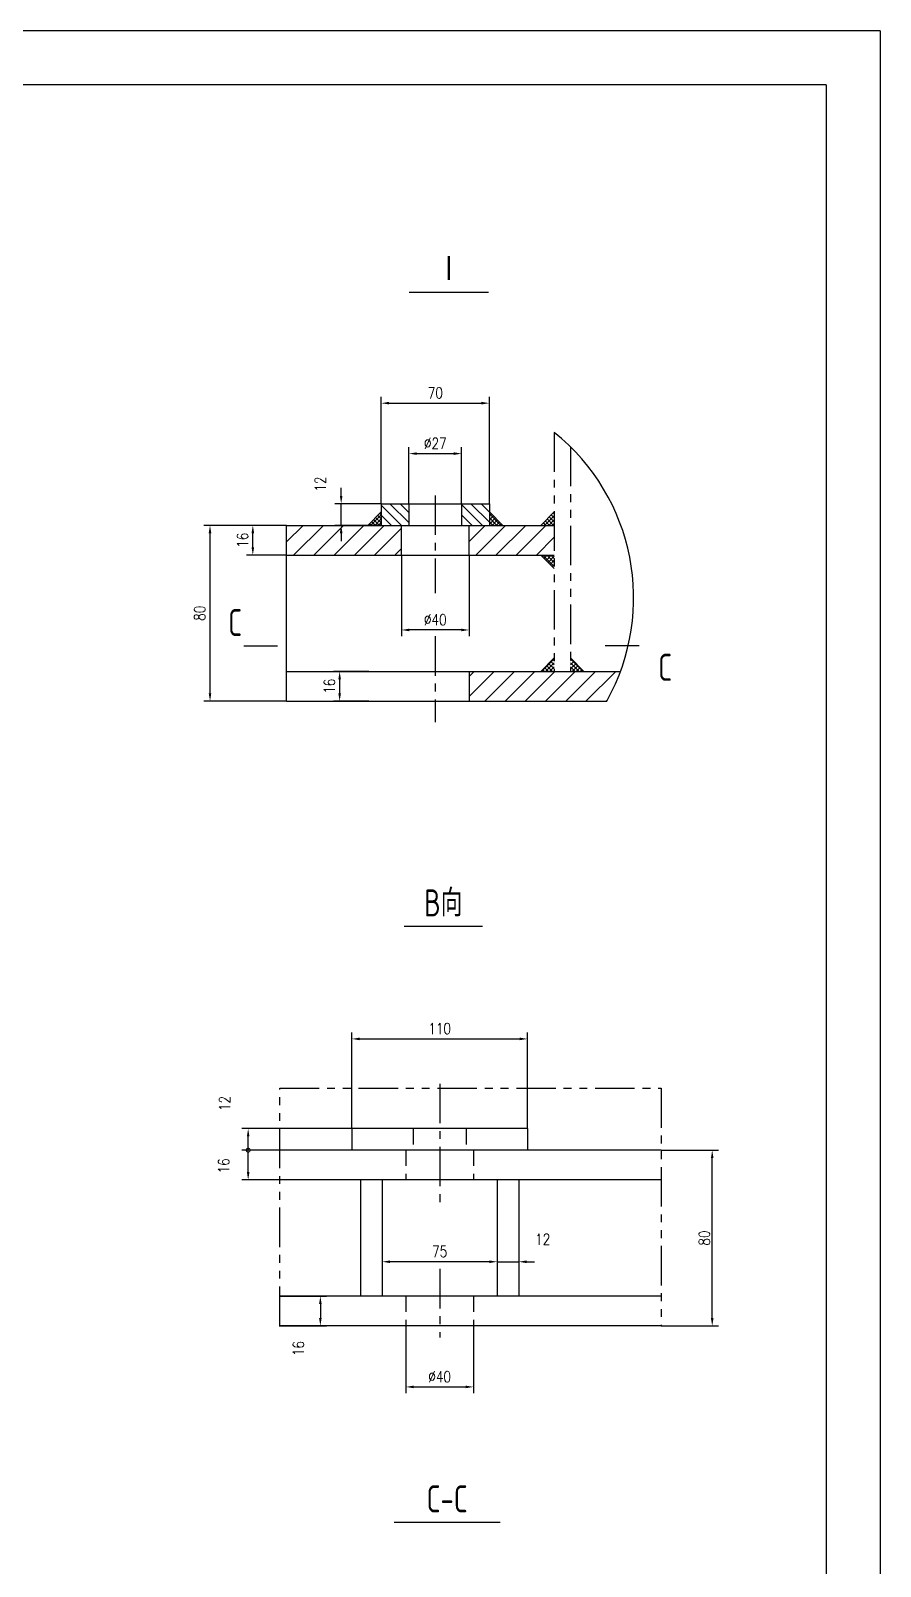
# Model space of a CAD drawing. Header units: millimetres. Extents: x 4477 to 9517, y -70 to 7058.
# Drawn here: x 7631 to 9517, y 3651 to 7058 of the extents above; entities that cross this region are included whole.
import ezdxf

# ---------------------------------------------------------------- set-up
doc = ezdxf.new("R2010")
doc.units = ezdxf.units.MM
doc.header["$LTSCALE"] = 70
for name, pattern in [('CENTER', [2, 1.25, -0.25, 0.25, -0.25]), ('DASHED', [0.75, 0.5, -0.25]), ('PHANTOM', [2.5, 1.25, -0.25, 0.25, -0.25, 0.25, -0.25])]:
    doc.linetypes.add(name, pattern=pattern)
for name, color, linetype in [('1轮廓实线层', 7, 'Continuous'), ('2细线层', 4, 'Continuous'), ('3中心线层', 1, 'CENTER'), ('4虚线层', 6, 'DASHED'), ('5剖面线层', 2, 'Continuous'), ('7标注层', 4, 'Continuous'), ('8符号标注层', 31, 'Continuous'), ('9双点划线层', 6, 'PHANTOM'), ('图框层', 7, 'Continuous')]:
    doc.layers.add(name, color=color, linetype=linetype)
doc.styles.add('PC_TEXTSTYLE', font='isocp.shx', dxfattribs={"width": 0.8, "bigfont": 'hzfs.shx'})
doc.styles.add('TH_GBDIM', font='romans.shx', dxfattribs={"width": 0.8, "bigfont": 'gbcbig.shx'})
doc.dimstyles.new('TH_GBDIM', dxfattribs={"dimscale": 7, "dimtxt": 3.5, "dimasz": 2.5, "dimexe": 2, "dimexo": 0, "dimgap": 1.5, "dimtad": 1, "dimdec": 1, "dimzin": 0, "dimdsep": 46, "dimtxsty": 'TH_GBDIM', "dimcen": 2.5, "dimclrd": 130, "dimclre": 130, "dimclrt": 3, "dimadec": 0, "dimazin": 0, "dimtfac": 0.714286, "dimtdec": 1, "dimtmove": 0, "dimatfit": 3, "dimfxl": 0, "dimtzin": 0, "dimlwd": -1, "dimlwe": -1, "dimarcsym": 0})
pattern_1 = [(135, (5198.7234, 2288.3534), (-4.490128, -4.490128), []), (225, (5198.7234, 2288.3534), (4.490128, -4.490128), [])]

# ---------------------------------------------------------------- blocks, each defined once
blk = doc.blocks.new('*D115')
at = {"layer": '7标注层', "color": 130}
for p, q in [((8454.3, 5894.4), (8454.3, 5714.3)), ((8604.3, 5894.4), (8604.3, 5714.3)), ((8586.8, 5728.3), (8471.8, 5728.3))]:
    blk.add_line(p, q, dxfattribs=at)
for points in [[(8471.8, 5731.2), (8471.8, 5725.3), (8454.3, 5728.3)], [(8586.8, 5731.2), (8586.8, 5725.3), (8604.3, 5728.3)]]:
    blk.add_solid(points, dxfattribs=at)
at = {"layer": 'Defpoints', "color": 0}
for p in [(8454.3, 5894.4), (8604.3, 5894.4), (8454.3, 5728.3)]:
    blk.add_point(p, dxfattribs=at)
at = {"layer": '7标注层', "color": 3, "insert": (8529.3, 5751), "char_height": 24.5, "attachment_point": 5, "style": 'TH_GBDIM'}
blk.add_mtext('%%c40', dxfattribs=at)
blk = doc.blocks.new('*D120')
at = {"layer": '7标注层', "color": 130}
for p, q in [((9030.5, 4573.9), (9157.9, 4573.9)), ((9143.9, 4201.4), (9143.9, 4556.4)), ((9030.5, 4183.9), (9157.9, 4183.9))]:
    blk.add_line(p, q, dxfattribs=at)
for points in [[(9141, 4556.4), (9146.8, 4556.4), (9143.9, 4573.9)], [(9141, 4201.4), (9146.8, 4201.4), (9143.9, 4183.9)]]:
    blk.add_solid(points, dxfattribs=at)
at = {"layer": 'Defpoints', "color": 0}
for p in [(9030.5, 4573.9), (9143.9, 4573.9), (9030.5, 4183.9)]:
    blk.add_point(p, dxfattribs=at)
at = {"layer": '7标注层', "color": 3, "insert": (9126.4, 4378.9), "char_height": 24.5, "attachment_point": 5, "rotation": 90, "style": 'TH_GBDIM'}
blk.add_mtext('80', dxfattribs=at)
blk = doc.blocks.new('*D121')
at = {"layer": '7标注层', "color": 130}
for p, q in [((8666.5, 4396.2), (8666.5, 4312.3)), ((8714.5, 4396.2), (8714.5, 4312.3)), ((8649, 4326.3), (8631.5, 4326.3)), ((8666.5, 4326.3), (8714.5, 4326.3)), ((8732, 4326.3), (8749.5, 4326.3))]:
    blk.add_line(p, q, dxfattribs=at)
for points in [[(8649, 4329.3), (8649, 4323.4), (8666.5, 4326.3)], [(8732, 4329.3), (8732, 4323.4), (8714.5, 4326.3)]]:
    blk.add_solid(points, dxfattribs=at)
at = {"layer": 'Defpoints', "color": 0}
for p in [(8666.5, 4396.2), (8714.5, 4396.2), (8714.5, 4326.3)]:
    blk.add_point(p, dxfattribs=at)
at = {"layer": '7标注层', "color": 3, "insert": (8767.7, 4376), "char_height": 24.5, "attachment_point": 5, "style": 'TH_GBDIM'}
blk.add_mtext('12', dxfattribs=at)
blk = doc.blocks.new('*D122')
at = {"layer": '7标注层', "color": 130}
for p, q in [((8182.8, 4249.9), (8288.2, 4249.9)), ((8274.2, 4232.4), (8274.2, 4201.4)), ((8182.8, 4183.9), (8288.2, 4183.9))]:
    blk.add_line(p, q, dxfattribs=at)
for points in [[(8271.3, 4232.4), (8277.1, 4232.4), (8274.2, 4249.9)], [(8271.3, 4201.4), (8277.1, 4201.4), (8274.2, 4183.9)]]:
    blk.add_solid(points, dxfattribs=at)
at = {"layer": 'Defpoints', "color": 0}
for p in [(8182.8, 4249.9), (8182.8, 4183.9), (8274.2, 4183.9)]:
    blk.add_point(p, dxfattribs=at)
at = {"layer": '7标注层', "color": 3, "insert": (8225.5, 4133.7), "char_height": 24.5, "attachment_point": 5, "rotation": 90, "style": 'TH_GBDIM'}
blk.add_mtext('16', dxfattribs=at)
blk = doc.blocks.new('*D123')
at = {"layer": '7标注层', "color": 130}
for p, q in [((8464, 4183.9), (8464, 4034.6)), ((8614, 4183.9), (8614, 4034.6)), ((8481.5, 4048.6), (8596.5, 4048.6))]:
    blk.add_line(p, q, dxfattribs=at)
for points in [[(8481.5, 4051.5), (8481.5, 4045.7), (8464, 4048.6)], [(8596.5, 4051.5), (8596.5, 4045.7), (8614, 4048.6)]]:
    blk.add_solid(points, dxfattribs=at)
at = {"layer": 'Defpoints', "color": 0}
for p in [(8464, 4183.9), (8614, 4183.9), (8614, 4048.6)]:
    blk.add_point(p, dxfattribs=at)
at = {"layer": '7标注层', "color": 3, "insert": (8539, 4071.3), "char_height": 24.5, "attachment_point": 5, "style": 'TH_GBDIM'}
blk.add_mtext('%%c40', dxfattribs=at)
blk = doc.blocks.new('*D124')
at = {"layer": '7标注层', "color": 130}
for p, q in [((8344, 4621.9), (8344, 4834.8)), ((8361.5, 4820.8), (8716.5, 4820.8)), ((8734, 4621.9), (8734, 4834.8))]:
    blk.add_line(p, q, dxfattribs=at)
for points in [[(8361.5, 4823.7), (8361.5, 4817.9), (8344, 4820.8)], [(8716.5, 4823.7), (8716.5, 4817.9), (8734, 4820.8)]]:
    blk.add_solid(points, dxfattribs=at)
at = {"layer": 'Defpoints', "color": 0}
for p in [(8734, 4820.8), (8344, 4621.9), (8734, 4621.9)]:
    blk.add_point(p, dxfattribs=at)
at = {"layer": '7标注层', "color": 3, "insert": (8539, 4843.6), "char_height": 24.5, "attachment_point": 5, "style": 'TH_GBDIM'}
blk.add_mtext('110', dxfattribs=at)
blk = doc.blocks.new('_DotSmall')
at = {"color": 0, "linetype": 'ByBlock', "const_width": 0.5}
blk.add_lwpolyline([(-0.0625, 0, 1), (0.0625, 0, 1)], format="xyb", close=True, dxfattribs=at)
blk = doc.blocks.new('*D125')
at = {"layer": '7标注层', "color": 130}
for p, q in [((8344, 4621.9), (8100, 4621.9)), ((8114, 4573.9), (8114, 4604.4)), ((8184.2, 4573.9), (8100, 4573.9))]:
    blk.add_line(p, q, dxfattribs=at)
blk.add_solid([(8111.1, 4604.4), (8116.9, 4604.4), (8114, 4621.9)], dxfattribs=at)
at = {"layer": 'Defpoints', "color": 0}
for p in [(8114, 4621.9), (8344, 4621.9), (8184.2, 4573.9)]:
    blk.add_point(p, dxfattribs=at)
at = {"layer": '7标注层', "color": 130, "xscale": 17.5, "yscale": 17.5, "zscale": 17.5, "rotation": 270}
blk.add_blockref('_DotSmall', (8114, 4573.9), dxfattribs=at)
at = {"layer": '7标注层', "color": 3, "insert": (8061.7, 4677.5), "char_height": 24.5, "attachment_point": 5, "rotation": 90, "style": 'TH_GBDIM'}
blk.add_mtext('12', dxfattribs=at)
blk = doc.blocks.new('*D126')
at = {"layer": '7标注层', "color": 130}
for p, q in [((8184.2, 4573.9), (8100, 4573.9)), ((8114, 4525.4), (8114, 4573.9)), ((8184.2, 4507.9), (8100, 4507.9))]:
    blk.add_line(p, q, dxfattribs=at)
blk.add_solid([(8111.1, 4525.4), (8116.9, 4525.4), (8114, 4507.9)], dxfattribs=at)
at = {"layer": 'Defpoints', "color": 0}
for p in [(8114, 4573.9), (8184.2, 4573.9), (8184.2, 4507.9)]:
    blk.add_point(p, dxfattribs=at)
at = {"layer": '7标注层', "color": 130, "xscale": 17.5, "yscale": 17.5, "zscale": 17.5, "rotation": 90}
blk.add_blockref('_DotSmall', (8114, 4573.9), dxfattribs=at)
at = {"layer": '7标注层', "color": 3, "insert": (8059.8, 4539.1), "char_height": 24.5, "attachment_point": 5, "rotation": 90, "style": 'TH_GBDIM'}
blk.add_mtext('16', dxfattribs=at)
blk = doc.blocks.new('*D127')
at = {"layer": '7标注层', "color": 130}
for p, q in [((8411.5, 4396.2), (8411.5, 4312.3)), ((8666.5, 4396.2), (8666.5, 4312.3)), ((8649, 4326.3), (8429, 4326.3))]:
    blk.add_line(p, q, dxfattribs=at)
for points in [[(8429, 4329.3), (8429, 4323.4), (8411.5, 4326.3)], [(8649, 4329.3), (8649, 4323.4), (8666.5, 4326.3)]]:
    blk.add_solid(points, dxfattribs=at)
at = {"layer": 'Defpoints', "color": 0}
for p in [(8411.5, 4396.2), (8666.5, 4396.2), (8411.5, 4326.3)]:
    blk.add_point(p, dxfattribs=at)
at = {"layer": '7标注层', "color": 3, "insert": (8539, 4349.1), "char_height": 24.5, "attachment_point": 5, "style": 'TH_GBDIM'}
blk.add_mtext('75', dxfattribs=at)
blk = doc.blocks.new('*D128')
at = {"layer": '7标注层', "color": 130}
for p, q in [((8320.4, 6025.9), (8320.4, 6043.4)), ((8409.3, 6008.4), (8306.4, 6008.4)), ((8320.4, 5960.4), (8320.4, 6008.4)), ((8409.3, 5960.4), (8306.4, 5960.4)), ((8320.4, 5942.9), (8320.4, 5925.4))]:
    blk.add_line(p, q, dxfattribs=at)
for points in [[(8317.5, 6025.9), (8323.3, 6025.9), (8320.4, 6008.4)], [(8317.5, 5942.9), (8323.3, 5942.9), (8320.4, 5960.4)]]:
    blk.add_solid(points, dxfattribs=at)
at = {"layer": 'Defpoints', "color": 0}
for p in [(8320.4, 6008.4), (8409.3, 6008.4), (8409.3, 5960.4)]:
    blk.add_point(p, dxfattribs=at)
at = {"layer": '7标注层', "color": 3, "insert": (8274.1, 6051.9), "char_height": 24.5, "attachment_point": 5, "rotation": 90, "style": 'TH_GBDIM'}
blk.add_mtext('12', dxfattribs=at)
blk = doc.blocks.new('*D129')
at = {"layer": '7标注层', "color": 130}
for p, q in [((8199.3, 5960.4), (8015.3, 5960.4)), ((8029.3, 5587.9), (8029.3, 5942.9)), ((8199.3, 5570.4), (8015.3, 5570.4))]:
    blk.add_line(p, q, dxfattribs=at)
for points in [[(8026.4, 5942.9), (8032.2, 5942.9), (8029.3, 5960.4)], [(8026.4, 5587.9), (8032.2, 5587.9), (8029.3, 5570.4)]]:
    blk.add_solid(points, dxfattribs=at)
at = {"layer": 'Defpoints', "color": 0}
for p in [(8029.3, 5960.4), (8199.3, 5960.4), (8199.3, 5570.4)]:
    blk.add_point(p, dxfattribs=at)
at = {"layer": '7标注层', "color": 3, "insert": (8006.5, 5765.4), "char_height": 24.5, "attachment_point": 5, "rotation": 90, "style": 'TH_GBDIM'}
blk.add_mtext('80', dxfattribs=at)
blk = doc.blocks.new('*D130')
at = {"layer": '7标注层', "color": 130}
for p, q in [((8199.3, 5960.4), (8110.3, 5960.4)), ((8124.3, 5911.9), (8124.3, 5942.9)), ((8199.3, 5894.4), (8110.3, 5894.4))]:
    blk.add_line(p, q, dxfattribs=at)
for points in [[(8121.4, 5942.9), (8127.2, 5942.9), (8124.3, 5960.4)], [(8121.4, 5911.9), (8127.2, 5911.9), (8124.3, 5894.4)]]:
    blk.add_solid(points, dxfattribs=at)
at = {"layer": 'Defpoints', "color": 0}
for p in [(8124.3, 5960.4), (8199.3, 5960.4), (8199.3, 5894.4)]:
    blk.add_point(p, dxfattribs=at)
at = {"layer": '7标注层', "color": 3, "insert": (8101.5, 5927.4), "char_height": 24.5, "attachment_point": 5, "rotation": 90, "style": 'TH_GBDIM'}
blk.add_mtext('16', dxfattribs=at)
blk = doc.blocks.new('*D131')
at = {"layer": '7标注层', "color": 130}
for p, q in [((8409.3, 6008.4), (8409.3, 6245.5)), ((8649.3, 6008.4), (8649.3, 6245.5)), ((8426.8, 6231.5), (8631.8, 6231.5))]:
    blk.add_line(p, q, dxfattribs=at)
for points in [[(8426.8, 6234.5), (8426.8, 6228.6), (8409.3, 6231.5)], [(8631.8, 6234.5), (8631.8, 6228.6), (8649.3, 6231.5)]]:
    blk.add_solid(points, dxfattribs=at)
at = {"layer": 'Defpoints', "color": 0}
for p in [(8649.3, 6231.5), (8409.3, 6008.4), (8649.3, 6008.4)]:
    blk.add_point(p, dxfattribs=at)
at = {"layer": '7标注层', "color": 3, "insert": (8529.3, 6254.3), "char_height": 24.5, "attachment_point": 5, "style": 'TH_GBDIM'}
blk.add_mtext('70', dxfattribs=at)
blk = doc.blocks.new('*D132')
at = {"layer": '7标注层', "color": 130}
for p, q in [((8470.8, 6008.4), (8470.8, 6133.6)), ((8587.8, 6008.4), (8587.8, 6133.6)), ((8488.3, 6119.6), (8570.3, 6119.6))]:
    blk.add_line(p, q, dxfattribs=at)
for points in [[(8488.3, 6122.5), (8488.3, 6116.7), (8470.8, 6119.6)], [(8570.3, 6122.5), (8570.3, 6116.7), (8587.8, 6119.6)]]:
    blk.add_solid(points, dxfattribs=at)
at = {"layer": 'Defpoints', "color": 0}
for p in [(8587.8, 6119.6), (8470.8, 6008.4), (8587.8, 6008.4)]:
    blk.add_point(p, dxfattribs=at)
at = {"layer": '7标注层', "color": 3, "insert": (8529.3, 6142.3), "char_height": 24.5, "attachment_point": 5, "style": 'TH_GBDIM'}
blk.add_mtext('%%c27', dxfattribs=at)
blk = doc.blocks.new('*D133')
at = {"layer": '7标注层', "color": 130}
for p, q in [((8382.1, 5636.4), (8303, 5636.4)), ((8317, 5618.9), (8317, 5587.9)), ((8382.1, 5570.4), (8303, 5570.4))]:
    blk.add_line(p, q, dxfattribs=at)
for points in [[(8314.1, 5618.9), (8319.9, 5618.9), (8317, 5636.4)], [(8314.1, 5587.9), (8319.9, 5587.9), (8317, 5570.4)]]:
    blk.add_solid(points, dxfattribs=at)
at = {"layer": 'Defpoints', "color": 0}
for p in [(8382.1, 5636.4), (8317, 5570.4), (8382.1, 5570.4)]:
    blk.add_point(p, dxfattribs=at)
at = {"layer": '7标注层', "color": 3, "insert": (8294.3, 5603.4), "char_height": 24.5, "attachment_point": 5, "rotation": 90, "style": 'TH_GBDIM'}
blk.add_mtext('16', dxfattribs=at)

msp = doc.modelspace()

# ---------------------------------------------------------------- hatches: boundary and pattern name
at = {"layer": '5剖面线层'}
h = msp.add_hatch(dxfattribs=at)
h.set_pattern_fill('ANSI31', color=256, scale=5, angle=90, style=0)
h.set_pattern_definition([(135, (5168.378, 827.277), (-11.22532, -11.22532), [])])
h.paths.add_polyline_path([(8587.75, 6008.38), (8587.75, 5960.38), (8649.25, 5960.38), (8649.25, 6008.38)])
h.paths.add_polyline_path([(8409.25, 6008.38), (8409.25, 5960.38), (8470.75, 5960.38), (8470.75, 6008.38)])
h = msp.add_hatch(dxfattribs=at)
h.set_pattern_fill('ANSI37', color=256, scale=2, angle=90, style=0)
h.set_pattern_definition(pattern_1)
h.paths.add_polyline_path([(8649.25, 5990.38), (8649.25, 5960.38), (8679.25, 5960.38)])
h.paths.add_polyline_path([(8409.25, 5960.38), (8409.25, 5990.38), (8379.25, 5960.38)])
h = msp.add_hatch(dxfattribs=at)
h.set_pattern_fill('ANSI37', color=256, scale=2, angle=90, style=0)
h.set_pattern_definition(pattern_1)
h.paths.add_polyline_path([(8793.25, 5894.38), (8763.25, 5894.38), (8793.25, 5864.38)])
h.paths.add_polyline_path([(8793.25, 5990.38), (8763.25, 5960.38), (8793.25, 5960.38)])
h = msp.add_hatch(dxfattribs=at)
h.set_pattern_fill('ANSI31', color=256, scale=10, style=0)
h.set_pattern_definition([(45, (5168.38, 827.277), (-22.45064, 22.45064), [])])
h.paths.add_polyline_path([(8793.25, 5960.38), (8604.25, 5960.38), (8604.25, 5894.38), (8793.25, 5894.38)])
h.paths.add_polyline_path([(8454.25, 5960.38), (8199.25, 5960.38), (8199.25, 5894.38), (8454.25, 5894.38)])
h = msp.add_hatch(dxfattribs=at)
h.set_pattern_fill('ANSI37', color=256, scale=2, angle=90, style=0)
h.set_pattern_definition([(135, (5198.7234, 2348.3534), (-4.490128, -4.490128), []), (225, (5198.7234, 2348.3534), (4.490128, -4.490128), [])])
h.paths.add_polyline_path([(8763.25, 5636.38), (8793.25, 5636.38), (8793.25, 5666.38)])
h = msp.add_hatch(dxfattribs=at)
h.set_pattern_fill('ANSI37', color=256, scale=2, angle=90, style=0)
h.set_pattern_definition([(45, (12423.784, 2348.3534), (4.490128, -4.490128), []), (315, (12423.784, 2348.3534), (-4.490128, -4.490128), [])])
h.paths.add_polyline_path([(8829.25, 5666.38), (8859.25, 5636.38), (8829.25, 5636.38)])
h = msp.add_hatch(dxfattribs=at)
h.set_pattern_fill('ANSI31', color=256, scale=10, style=0)
h.set_pattern_definition([(45, (5168.38, 887.277), (-22.45064, 22.45064), [])])
h.paths.add_polyline_path([(8909.95, 5570.38, 0.0386886), (8940.35, 5636.38), (8604.25, 5636.38), (8604.25, 5570.38)])

# ---------------------------------------------------------------- linework, layer by layer
at = {"layer": '1轮廓实线层'}
for p, q in [((8409.25, 6008.38), (8409.25, 5960.38)), ((8409.25, 6008.38), (8649.25, 6008.38)), ((8470.75, 6008.38), (8470.75, 5960.38)), ((8587.75, 6008.38), (8587.75, 5960.38)), ((8649.25, 6008.38), (8649.25, 5960.38)), ((8409.25, 5990.38), (8379.25, 5960.38)), ((8649.25, 5990.38), (8679.25, 5960.38)), ((8763.25, 5960.38), (8793.25, 5990.38)), ((8199.25, 5636.38), (8199.25, 5960.38)), ((8199.25, 5960.38), (8793.25, 5960.38)), ((8454.25, 5894.38), (8454.25, 5960.38)), ((8604.25, 5894.38), (8604.25, 5960.38)), ((8199.25, 5894.38), (8793.25, 5894.38)), ((8763.25, 5894.38), (8793.25, 5864.38)), ((8763.25, 5636.38), (8793.25, 5666.38)), ((8859.25, 5636.38), (8829.25, 5666.38)), ((8199.25, 5570.38), (8199.25, 5636.38)), ((8199.25, 5636.38), (8940.35, 5636.38)), ((8604.25, 5636.38), (8604.25, 5570.38)), ((8199.25, 5570.38), (8909.95, 5570.38)), ((8344.02, 4621.88), (8344.02, 4573.88)), ((8734.02, 4621.88), (8344.02, 4621.88)), ((8734.02, 4621.88), (8734.02, 4573.88)), ((9030.51, 4573.88), (8184.18, 4573.88)), ((9030.51, 4507.88), (8184.18, 4507.88)), ((8363.52, 4507.88), (8363.52, 4249.88)), ((8411.52, 4507.88), (8411.52, 4249.88)), ((8666.52, 4507.88), (8666.52, 4249.88)), ((8714.52, 4507.88), (8714.52, 4249.88)), ((9030.51, 4249.88), (8184.18, 4249.88)), ((9030.51, 4183.88), (8184.18, 4183.88))]:
    msp.add_line(p, q, dxfattribs=at)
at = {"layer": '2细线层'}
for q in [(4476.94, 7058), (9516.94, -70)]:
    msp.add_line((9516.94, 7058), q, dxfattribs=at)
at = {"layer": '3中心线层'}
for p, q in [((8529.25, 6026.87), (8529.25, 5809.87)), ((8529.25, 5714.17), (8529.25, 5523.32)), ((8539.02, 4721.26), (8539.02, 4456.04)), ((8539.02, 4310.3), (8539.02, 4157.93))]:
    msp.add_line(p, q, dxfattribs=at)
at = {"layer": '4虚线层'}
for p, q in [((8480.52, 4621.88), (8480.52, 4573.88)), ((8597.52, 4621.88), (8597.52, 4573.88)), ((8464.02, 4573.88), (8464.02, 4507.88)), ((8614.02, 4573.88), (8614.02, 4507.88)), ((8464.02, 4249.88), (8464.02, 4183.88)), ((8614.02, 4249.88), (8614.02, 4183.88))]:
    msp.add_line(p, q, dxfattribs=at)
at = {"layer": '8符号标注层', "color": 7}
for p, q in [((8647.37, 6476.8), (8471.42, 6476.8)), ((8104.44, 5692.79), (8179.44, 5692.79)), ((8981.59, 5692.79), (8906.59, 5692.79)), ((8634.03, 5070.15), (8459.97, 5070.15)), ((8673.2, 3747.74), (8437.86, 3747.74))]:
    msp.add_line(p, q, dxfattribs=at)
at = {"layer": '8符号标注层'}
msp.add_arc((8499.31, 5799.52), 470.25, 330.83908, 51.31136, dxfattribs=at)
at = {"layer": '9双点划线层'}
for p, q in [((8793.25, 6166.57), (8793.25, 5636.38)), ((8829.25, 6134.58), (8829.25, 5636.38)), ((8184.18, 4183.88), (8184.18, 4711.38)), ((8184.18, 4711.38), (9030.51, 4711.38)), ((9030.51, 4711.38), (9030.51, 4183.88))]:
    msp.add_line(p, q, dxfattribs=at)
at = {"layer": '图框层'}
for q in [(4776.94, 6938), (9396.94, 50)]:
    msp.add_line((9396.94, 6938), q, dxfattribs=at)

# ---------------------------------------------------------------- texts
at = {"layer": '1轮廓实线层', "char_height": 60, "style": 'PC_TEXTSTYLE'}
for s, insert, attachment_point in [('Ⅰ', (8559.4, 6499.3), 8), ('C', (8084.9, 5744.85), 5), ('C', (9039.33, 5645.35), 5), ('B向', (8547, 5092.65), 8), ('C-C', (8555.53, 3770.24), 8)]:
    msp.add_mtext(s, dxfattribs=dict(at, insert=insert, attachment_point=attachment_point))

# ---------------------------------------------------------------- dimensions: what is measured, and where the dimension line sits
at = {"layer": '7标注层'}
for base, p1, p2, text, picture, middle in [((8649.25, 6231.54), (8409.25, 6008.38), (8649.25, 6008.38), '70', '*D131', (8529.25, 6254.29)), ((8454.25, 5728.25), (8604.25, 5894.38), (8454.25, 5894.38), '%%c40', '*D115', (8529.25, 5751)), ((8734.02, 4820.81), (8344.02, 4621.88), (8734.02, 4621.88), '110', '*D124', (8539.02, 4843.56))]:
    dim = msp.add_linear_dim(base=base, p1=p1, p2=p2, text=text, dimstyle='TH_GBDIM', override={"dimlfac": 0.333333}, dxfattribs=at)
    dim.commit()
    dim.dimension.update_dxf_attribs({"geometry": picture, "text_midpoint": middle})
for base, p1, p2, text, picture, middle in [((8587.75, 6119.57), (8470.75, 6008.38), (8587.75, 6008.38), '%%c27', '*D132', (8529.25, 6119.57)), ((8614.02, 4048.58), (8464.02, 4183.88), (8614.02, 4183.88), '%%c40', '*D123', (8539.02, 4048.58))]:
    dim = msp.add_linear_dim(base=base, p1=p1, p2=p2, text=text, dimstyle='TH_GBDIM', override={"dimlfac": 0.333333}, dxfattribs=at)
    dim.commit()
    dim.dimension.update_dxf_attribs({"geometry": picture, "text_midpoint": middle, "dimtype": 160})
for base, p1, p2, angle, text, override, picture, middle in [((8320.43, 6008.38), (8409.25, 5960.38), (8409.25, 6008.38), 90, '12', {"dimlfac": 0.333333, "dimtmove": 2}, '*D128', (8274.06, 6051.89)), ((8114, 4621.88), (8184.18, 4573.88), (8344.02, 4621.88), 90, '12', {"dimlfac": 0.333333, "dimblk1": 'DotSmall', "dimsah": 1, "dimtmove": 2}, '*D125', (8061.68, 4677.53)), ((8114, 4573.88), (8184.18, 4507.88), (8184.18, 4573.88), 90, '16', {"dimlfac": 0.333333, "dimblk2": 'DotSmall', "dimsah": 1, "dimtmove": 2}, '*D126', (8059.81, 4539.1)), ((9143.87, 4573.88), (9030.51, 4183.88), (9030.51, 4573.88), 90, '80', {"dimgap": 0.75, "dimtad": 1, "dimdec": 1, "dimlfac": 0.333333, "dimse1": 0, "dimse2": 0, "dimsd1": 0, "dimsd2": 0}, '*D120', (9143.87, 4378.88)), ((8714.52, 4326.35), (8666.52, 4396.24), (8714.52, 4396.24), 180, '12', {"dimlfac": 0.333333, "dimtmove": 2}, '*D121', (8767.73, 4375.99)), ((8274.2, 4183.88), (8182.79, 4249.88), (8182.79, 4183.88), 90, '16', {"dimlfac": 0.333333, "dimtmove": 2}, '*D122', (8225.48, 4133.73))]:
    dim = msp.add_linear_dim(base=base, p1=p1, p2=p2, angle=angle, text=text, dimstyle='TH_GBDIM', override=override, dxfattribs=at)
    dim.commit()
    dim.dimension.update_dxf_attribs({"geometry": picture, "text_midpoint": middle, "dimtype": 160})
for base, p1, p2, text, override, picture, middle in [((8029.28, 5960.38), (8199.25, 5570.38), (8199.25, 5960.38), '80', {"dimlfac": 0.333333}, '*D129', (8006.53, 5765.38)), ((8124.28, 5960.38), (8199.25, 5894.38), (8199.25, 5960.38), '16', {"dimlfac": 0.333333}, '*D130', (8101.53, 5927.38)), ((8317.01, 5570.38), (8382.13, 5636.38), (8382.13, 5570.38), '16', {"dimgap": 1.5, "dimtad": 1, "dimjust": 0, "dimlfac": 0.333333, "dimse1": 0, "dimse2": 0, "dimsd1": 0, "dimsd2": 0, "dimclrt": 3, "dimtvp": 0}, '*D133', (8294.26, 5603.38))]:
    dim = msp.add_linear_dim(base=base, p1=p1, p2=p2, angle=90, text=text, dimstyle='TH_GBDIM', override=override, dxfattribs=at)
    dim.commit()
    dim.dimension.update_dxf_attribs({"geometry": picture, "text_midpoint": middle})
dim = msp.add_aligned_dim(p1=(8666.52, 4396.24), p2=(8411.52, 4396.24), distance=69.9, text='75', dimstyle='TH_GBDIM', override={"dimgap": 1.5, "dimtad": 1, "dimjust": 0, "dimlfac": 0.333333, "dimse1": 0, "dimse2": 0, "dimsd1": 0, "dimsd2": 0, "dimclrt": 3, "dimtvp": 0}, dxfattribs=at)
dim.commit()
dim.dimension.update_dxf_attribs({"geometry": '*D127', "text_midpoint": (8539.02, 4349.1)})

doc.saveas('drawing.dxf')
